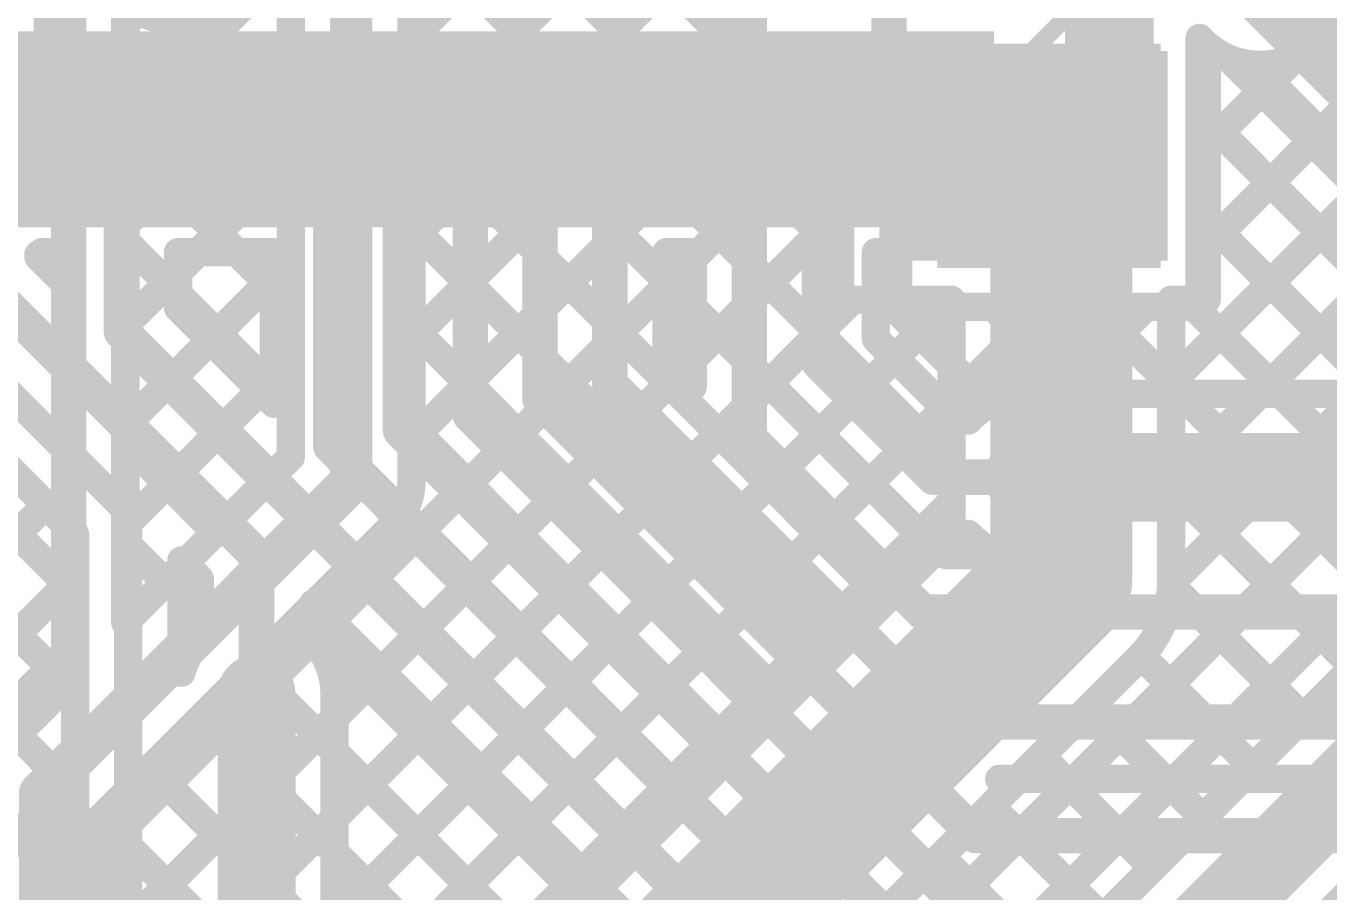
# Model space of a CAD drawing. Header units: millimetres. Extents: x 0 to 214, y 0 to 214.
# Drawn here: x 2.949 to 3.3165, y 2.4041 to 2.6481 of the extents above; entities that cross this region are included whole.
import ezdxf

# ---------------------------------------------------------------- set-up
doc = ezdxf.new("R2010")
doc.units = ezdxf.units.MM
doc.header["$MEASUREMENT"] = 0
for name, color, linetype in [('BottomLayer', 5, 'Continuous'), ('BottomOverlay', 54, 'Continuous'), ('BottomPaste', 16, 'Continuous'), ('BottomSolder', 6, 'Continuous'), ('TopLayer', 1, 'Continuous'), ('TopOverlay', 2, 'Continuous'), ('TopPaste', 8, 'Continuous'), ('TopSolder', 216, 'Continuous'), ('ViaHoleLayer', 16, 'Continuous')]:
    doc.layers.add(name, color=color, linetype=linetype)
doc.styles.add('Arial', font='', dxfattribs={"height": 0.2})
doc.styles.get('Arial').set_extended_font_data('Arial')

# ---------------------------------------------------------------- blocks, each defined once
blk = doc.blocks.new('LQFP_100_10')
at = {"layer": 'TopLayer'}
for points in [[(-0.01378, -0.2815), (-0.01378, -0.32874), (-0.02559, -0.32874), (-0.02559, -0.2815)], [(0.00591, -0.2815), (0.00591, -0.32874), (-0.00591, -0.32874), (-0.00591, -0.2815)], [(0.02559, -0.2815), (0.02559, -0.32874), (0.01378, -0.32874), (0.01378, -0.2815)], [(0.04528, -0.2815), (0.04528, -0.32874), (0.03346, -0.32874), (0.03346, -0.2815)], [(0.06496, -0.2815), (0.06496, -0.32874), (0.05315, -0.32874), (0.05315, -0.2815)], [(0.08465, -0.2815), (0.08465, -0.32874), (0.07283, -0.32874), (0.07283, -0.2815)], [(0.10433, -0.2815), (0.10433, -0.32874), (0.09252, -0.32874), (0.09252, -0.2815)], [(0.12402, -0.2815), (0.12402, -0.32874), (0.1122, -0.32874), (0.1122, -0.2815)], [(0.1437, -0.2815), (0.1437, -0.32874), (0.13189, -0.32874), (0.13189, -0.2815)], [(0.16339, -0.2815), (0.16339, -0.32874), (0.15157, -0.32874), (0.15157, -0.2815)], [(0.18307, -0.2815), (0.18307, -0.32874), (0.17126, -0.32874), (0.17126, -0.2815)], [(0.20276, -0.2815), (0.20276, -0.32874), (0.19094, -0.32874), (0.19094, -0.2815)], [(0.22244, -0.2815), (0.22244, -0.32874), (0.21063, -0.32874), (0.21063, -0.2815)], [(0.24213, -0.2815), (0.24213, -0.32874), (0.23031, -0.32874), (0.23031, -0.2815)]]:
    blk.add_hatch(color=1, dxfattribs=at).paths.add_polyline_path(points)
at = {"layer": 'TopPaste'}
for points in [[(-0.01378, -0.2815), (-0.01378, -0.32874), (-0.02559, -0.32874), (-0.02559, -0.2815)], [(0.00591, -0.2815), (0.00591, -0.32874), (-0.00591, -0.32874), (-0.00591, -0.2815)], [(0.02559, -0.2815), (0.02559, -0.32874), (0.01378, -0.32874), (0.01378, -0.2815)], [(0.04528, -0.2815), (0.04528, -0.32874), (0.03346, -0.32874), (0.03346, -0.2815)], [(0.06496, -0.2815), (0.06496, -0.32874), (0.05315, -0.32874), (0.05315, -0.2815)], [(0.08465, -0.2815), (0.08465, -0.32874), (0.07283, -0.32874), (0.07283, -0.2815)], [(0.10433, -0.2815), (0.10433, -0.32874), (0.09252, -0.32874), (0.09252, -0.2815)], [(0.12402, -0.2815), (0.12402, -0.32874), (0.1122, -0.32874), (0.1122, -0.2815)], [(0.1437, -0.2815), (0.1437, -0.32874), (0.13189, -0.32874), (0.13189, -0.2815)], [(0.16339, -0.2815), (0.16339, -0.32874), (0.15157, -0.32874), (0.15157, -0.2815)], [(0.18307, -0.2815), (0.18307, -0.32874), (0.17126, -0.32874), (0.17126, -0.2815)], [(0.20276, -0.2815), (0.20276, -0.32874), (0.19094, -0.32874), (0.19094, -0.2815)], [(0.22244, -0.2815), (0.22244, -0.32874), (0.21063, -0.32874), (0.21063, -0.2815)], [(0.24213, -0.2815), (0.24213, -0.32874), (0.23031, -0.32874), (0.23031, -0.2815)]]:
    blk.add_hatch(color=8, dxfattribs=at).paths.add_polyline_path(points)
at = {"layer": 'TopSolder'}
for points in [[(-0.00978, -0.2775), (-0.00978, -0.33274), (-0.02959, -0.33274), (-0.02959, -0.2775)], [(0.00991, -0.2775), (0.00991, -0.33274), (-0.00991, -0.33274), (-0.00991, -0.2775)], [(0.02959, -0.2775), (0.02959, -0.33274), (0.00978, -0.33274), (0.00978, -0.2775)], [(0.04928, -0.2775), (0.04928, -0.33274), (0.02946, -0.33274), (0.02946, -0.2775)], [(0.06896, -0.2775), (0.06896, -0.33274), (0.04915, -0.33274), (0.04915, -0.2775)], [(0.08865, -0.2775), (0.08865, -0.33274), (0.06883, -0.33274), (0.06883, -0.2775)], [(0.10833, -0.2775), (0.10833, -0.33274), (0.08852, -0.33274), (0.08852, -0.2775)], [(0.12802, -0.2775), (0.12802, -0.33274), (0.1082, -0.33274), (0.1082, -0.2775)], [(0.1477, -0.2775), (0.1477, -0.33274), (0.12789, -0.33274), (0.12789, -0.2775)], [(0.16739, -0.2775), (0.16739, -0.33274), (0.14757, -0.33274), (0.14757, -0.2775)], [(0.18707, -0.2775), (0.18707, -0.33274), (0.16726, -0.33274), (0.16726, -0.2775)], [(0.20676, -0.2775), (0.20676, -0.33274), (0.18694, -0.33274), (0.18694, -0.2775)], [(0.22644, -0.2775), (0.22644, -0.33274), (0.20663, -0.33274), (0.20663, -0.2775)], [(0.24613, -0.2775), (0.24613, -0.33274), (0.22631, -0.33274), (0.22631, -0.2775)]]:
    blk.add_hatch(color=216, dxfattribs=at).paths.add_polyline_path(points)
at = {"layer": 'TopOverlay', "const_width": 0.005}
blk.add_lwpolyline([(0.255, -0.285), (0.285, -0.255)], dxfattribs=at)
at = {"layer": 'TopOverlay', "const_width": 0.0025}
blk.add_lwpolyline([(0.25375, -0.285, 1), (0.25625, -0.285, 1)], format="xyb", close=True, dxfattribs=at)
blk = doc.blocks.new('C__0603_B_290')
at = {"layer": 'BottomLayer'}
for points in [[(-0.045, -0.0175), (-0.045, 0.0175), (-0.015, 0.0175), (-0.015, -0.0175)], [(0.015, -0.0175), (0.015, 0.0175), (0.045, 0.0175), (0.045, -0.0175)]]:
    blk.add_hatch(color=5, dxfattribs=at).paths.add_polyline_path(points)
at = {"layer": 'BottomPaste'}
for points in [[(-0.045, -0.0175), (-0.045, 0.0175), (-0.015, 0.0175), (-0.015, -0.0175)], [(0.015, -0.0175), (0.015, 0.0175), (0.045, 0.0175), (0.045, -0.0175)]]:
    blk.add_hatch(color=16, dxfattribs=at).paths.add_polyline_path(points)
at = {"layer": 'BottomSolder'}
for points in [[(-0.04736, -0.01986), (-0.04736, 0.01986), (-0.01264, 0.01986), (-0.01264, -0.01986)], [(0.01264, -0.01986), (0.01264, 0.01986), (0.04736, 0.01986), (0.04736, -0.01986)]]:
    blk.add_hatch(color=6, dxfattribs=at).paths.add_polyline_path(points)
at = {"layer": 'BottomOverlay', "const_width": 0.005}
for points in [[(-0.049, 0.021), (-0.049, -0.021)], [(-0.049, 0.021), (-0.018, 0.021)], [(0.018, 0.021), (0.049, 0.021)], [(0.049, 0.021), (0.049, -0.021)], [(-0.049, -0.021), (-0.018, -0.021)], [(0.018, -0.021), (0.049, -0.021)]]:
    blk.add_lwpolyline(points, dxfattribs=at)
at = {"layer": 'BottomOverlay', "const_width": 0.0025}
for points in [[(-0.05025, 0.021, 1), (-0.04775, 0.021, 1)], [(-0.05025, 0.021, 1), (-0.04775, 0.021, 1)], [(-0.01925, 0.021, 1), (-0.01675, 0.021, 1)], [(0.01675, 0.021, 1), (0.01925, 0.021, 1)], [(0.04775, 0.021, 1), (0.05025, 0.021, 1)], [(0.04775, 0.021, 1), (0.05025, 0.021, 1)], [(-0.05025, -0.021, 1), (-0.04775, -0.021, 1)], [(-0.05025, -0.021, 1), (-0.04775, -0.021, 1)], [(-0.01925, -0.021, 1), (-0.01675, -0.021, 1)], [(0.01675, -0.021, 1), (0.01925, -0.021, 1)], [(0.04775, -0.021, 1), (0.05025, -0.021, 1)], [(0.04775, -0.021, 1), (0.05025, -0.021, 1)]]:
    blk.add_lwpolyline(points, format="xyb", close=True, dxfattribs=at)

msp = doc.modelspace()

# ---------------------------------------------------------------- hatches: boundary and pattern name
at = {"layer": 'BottomLayer'}
msp.add_hatch(color=5, dxfattribs=at).paths.add_polyline_path([(3.271, 2.582), (3.271, 2.6411), (3.18966, 2.6411), (3.18966, 2.582)])
h = msp.add_hatch(color=5, dxfattribs=at)
edge = h.paths.add_edge_path()
edge.add_arc((3.249, 2.618), 0.01181, 0, 360)
at = {"layer": 'TopLayer'}
msp.add_hatch(color=1, dxfattribs=at).paths.add_polyline_path([(3.206, 2.58), (3.269, 2.58), (3.269, 2.64316), (3.206, 2.64316)])
h = msp.add_hatch(color=1, dxfattribs=at)
edge = h.paths.add_edge_path()
edge.add_arc((3.249, 2.618), 0.01181, 0, 360)
at = {"layer": 'ViaHoleLayer'}
h = msp.add_hatch(color=16, dxfattribs=at)
edge = h.paths.add_edge_path()
edge.add_arc((3.249, 2.618), 0.00591, 0, 360)

# ---------------------------------------------------------------- linework, layer by layer
at = {"layer": 'BottomLayer'}
for points, const_width in [([(2.961, 2.471), (2.961, 2.789)], 0.01), ([(3.04069, 2.51969), (3.04069, 2.744)], 0.012), ([(3.05958, 2.73122), (3.17866, 2.61214)], 0.008), ([(3.02369, 2.52673), (3.02369, 2.72879)], 0.008), ([(3.05769, 2.51969), (3.05769, 2.72879)], 0.008), ([(3.2545, 2.6235), (3.2545, 2.7135)], 0.025), ([(3.272, 2.54775), (3.444, 2.71975)], 0.008), ([(3.05769, 2.61628), (3.15191, 2.7105)], 0.008), ([(3.05769, 2.64457), (3.12362, 2.7105)], 0.008), ([(3.05769, 2.70483), (3.17866, 2.58386)], 0.008), ([(3.272, 2.51947), (3.444, 2.69147)], 0.008), ([(3.05769, 2.588), (3.15235, 2.68266)], 0.008), ([(3.05769, 2.67655), (3.21, 2.52424)], 0.008), ([(2.977, 2.62045), (3.02369, 2.66714)], 0.008), ([(3.154, 2.64004), (3.154, 2.66329)], 0.008), ([(3.27199, 2.49117), (3.444, 2.66318)], 0.008), ([(2.977, 2.48004), (2.977, 2.65501)], 0.008), ([(3.05769, 2.55971), (3.154, 2.65603)], 0.008), ([(2.977, 2.64873), (2.98074, 2.65247)], 0.008), ([(2.99946, 2.64993), (3.02369, 2.6257)], 0.008), ([(3.31732, 2.64964), (3.32026, 2.65258)], 0.008), ([(3.05769, 2.64826), (3.20556, 2.5004)], 0.008), ([(3.31479, 2.64572), (3.4082, 2.55231)], 0.008), ([(2.977, 2.6441), (3.02369, 2.59741)], 0.008), ([(3.282, 2.571), (3.282, 2.64281)], 0.008), ([(2.977, 2.59216), (3.02369, 2.63885)], 0.008), ([(3.05769, 2.53143), (3.1663, 2.64004)], 0.008), ([(3.154, 2.64004), (3.17866, 2.64004)], 0.008), ([(3.17866, 2.571), (3.17866, 2.64004)], 0.008), ([(3.282, 2.58604), (3.33731, 2.64135)], 0.008), ([(3.282, 2.61432), (3.30736, 2.63968)], 0.008), ([(3.114, 2.3049), (3.444, 2.6349)], 0.008), ([(3.29495, 2.63728), (3.39406, 2.53817)], 0.008), ([(3.249, 2.618), (3.2545, 2.6235)], 0.025), ([(3.21223, 2.62301), (3.21473, 2.62301)], 0.022), ([(3.21645, 2.62073), (3.21873, 2.62301)], 0.022), ([(3.21873, 2.62301), (3.2212, 2.62301)], 0.022), ([(2.97, 2.41546), (3.17866, 2.62412)], 0.008), ([(3.21873, 2.61651), (3.21873, 2.61901)], 0.022), ([(3.241, 2.492), (3.241, 2.61)], 0.04), ([(3.05769, 2.61998), (3.19141, 2.48625)], 0.008), ([(3.282, 2.62194), (3.37992, 2.52403)], 0.008), ([(2.977, 2.61582), (3.02369, 2.56913)], 0.008), ([(2.977, 2.56388), (3.02369, 2.61057)], 0.008), ([(3.114, 2.27661), (3.444, 2.60661)], 0.008), ([(2.97, 2.38717), (3.17866, 2.59583)], 0.008), ([(3.05769, 2.5917), (3.17727, 2.47211)], 0.008), ([(3.282, 2.59366), (3.36577, 2.50989)], 0.008), ([(2.977, 2.58753), (3.02369, 2.54084)], 0.008), ([(3.18371, 2.32782), (3.444, 2.58811)], 0.008), ([(3.195, 2.308), (3.466, 2.579)], 0.022), ([(2.977, 2.53559), (3.02369, 2.58228)], 0.008), ([(2.97223, 2.36112), (3.18211, 2.571)], 0.008), ([(2.99423, 2.35483), (3.21, 2.5706)], 0.008), ([(3.17866, 2.571), (3.21, 2.571)], 0.008), ([(3.19152, 2.571), (3.21, 2.55252)], 0.008), ([(3.21, 2.50484), (3.21, 2.571)], 0.008), ([(3.272, 2.571), (3.282, 2.571)], 0.008), ([(3.272, 2.492), (3.272, 2.571)], 0.008), ([(3.27637, 2.571), (3.35163, 2.49574)], 0.008), ([(3.05769, 2.56341), (3.16313, 2.45797)], 0.008), ([(2.977, 2.55925), (3.0166, 2.51964)], 0.008), ([(2.977, 2.50731), (3.02369, 2.554)], 0.008), ([(3.272, 2.54709), (3.33749, 2.4816)], 0.008), ([(2.99944, 2.33176), (3.21, 2.54232)], 0.008), ([(3.05769, 2.53513), (3.14899, 2.44383)], 0.008), ([(2.977, 2.53096), (3.00246, 2.5055)], 0.008), ([(2.977, 2.48004), (3.02369, 2.52673)], 0.008), ([(2.953, 2.432), (3.04069, 2.51969)], 0.012), ([(3.272, 2.51881), (3.32335, 2.46746)], 0.008), ([(2.99481, 2.29885), (3.21, 2.51403)], 0.008), ([(3.21482, 2.29671), (3.43488, 2.51677)], 0.008), ([(3.05461, 2.50993), (3.13485, 2.42969)], 0.008), ([(2.97, 2.42496), (3.05269, 2.50765)], 0.008), ([(3.083, 2.334), (3.241, 2.492)], 0.04), ([(2.977, 2.50268), (2.98832, 2.49136)], 0.008), ([(3.0611, 2.35594), (3.21, 2.50484)], 0.008), ([(3.04064, 2.4956), (3.1207, 2.41554)], 0.008), ([(3.27197, 2.49056), (3.3092, 2.45332)], 0.008), ([(3.0265, 2.48146), (3.10656, 2.4014)], 0.008), ([(2.92419, 2.43419), (2.961, 2.471)], 0.01), ([(3.114, 2.32116), (3.2629, 2.47006)], 0.008), ([(3.26353, 2.47071), (3.29506, 2.43918)], 0.008), ([(3.01236, 2.46732), (3.09242, 2.38726)], 0.008), ([(3.2494, 2.45656), (3.28092, 2.42503)], 0.008), ([(2.99822, 2.45318), (3.07828, 2.37312)], 0.008), ([(3.23525, 2.44241), (3.26678, 2.41089)], 0.008), ([(2.98408, 2.43903), (3.06413, 2.35898)], 0.008), ([(2.953, 0.267), (2.953, 2.432)], 0.012), ([(3.22111, 2.42827), (3.25264, 2.39675)], 0.008), ([(2.97, 2.36043), (2.97, 2.42496)], 0.008), ([(2.97, 2.42483), (3.053, 2.34182)], 0.008), ([(3.20697, 2.41413), (3.23849, 2.38261)], 0.008)]:
    msp.add_lwpolyline(points, dxfattribs=dict(at, const_width=const_width))
at = {"layer": 'BottomLayer', "const_width": 0.008}
for points in [[(3.01914, 2.675, -0.632436), (2.977, 2.65501)], [(3.36281, 2.664, -0.808888), (3.31918, 2.65468)], [(3.31918, 2.65468, -0.563587), (3.282, 2.64281)], [(3.05769, 2.51969, -0.199327), (3.05269, 2.50765)], [(3.05769, 2.51969, -0.198912), (3.05271, 2.50767)], [(3.272, 2.492, -0.199163), (3.2629, 2.47006)], [(3.272, 2.492, -0.198912), (3.26292, 2.47008)]]:
    msp.add_lwpolyline(points, format="xyb", dxfattribs=at)
at = {"layer": 'BottomLayer'}
for points, const_width in [([(2.99746, 2.64993, 1), (3.00146, 2.64993, 1)], 0.004), ([(3.31532, 2.64964, 1), (3.31932, 2.64964, 1)], 0.004), ([(2.975, 2.64873, 1), (2.979, 2.64873, 1)], 0.004), ([(3.05569, 2.64826, 1), (3.05969, 2.64826, 1)], 0.004), ([(3.31279, 2.64572, 1), (3.31679, 2.64572, 1)], 0.004), ([(2.975, 2.6441, 1), (2.979, 2.6441, 1)], 0.004), ([(3.05569, 2.64457, 1), (3.05969, 2.64457, 1)], 0.004), ([(3.28, 2.64281, 1), (3.284, 2.64281, 1)], 0.004), ([(3.28, 2.64281, 1), (3.284, 2.64281, 1)], 0.004), ([(3.02169, 2.63885, 1), (3.02569, 2.63885, 1)], 0.004), ([(3.152, 2.64004, 1), (3.156, 2.64004, 1)], 0.004), ([(3.152, 2.64004, 1), (3.156, 2.64004, 1)], 0.004), ([(3.1643, 2.64004, 1), (3.1683, 2.64004, 1)], 0.004), ([(3.17666, 2.64004, 1), (3.18066, 2.64004, 1)], 0.004), ([(3.17666, 2.64004, 1), (3.18066, 2.64004, 1)], 0.004), ([(3.30536, 2.63968, 1), (3.30936, 2.63968, 1)], 0.004), ([(3.29295, 2.63728, 1), (3.29695, 2.63728, 1)], 0.004), ([(3.24825, 2.6235, 1), (3.26075, 2.6235, 1)], 0.0125), ([(3.24825, 2.6235, 1), (3.26075, 2.6235, 1)], 0.0125), ([(3.20673, 2.62301, 1), (3.21773, 2.62301, 1)], 0.011), ([(3.20923, 2.62301, 1), (3.22023, 2.62301, 1)], 0.011), ([(3.21095, 2.62073, 1), (3.22195, 2.62073, 1)], 0.011), ([(3.21323, 2.62301, 1), (3.22423, 2.62301, 1)], 0.011), ([(3.21323, 2.62301, 1), (3.22423, 2.62301, 1)], 0.011), ([(3.2157, 2.62301, 1), (3.2267, 2.62301, 1)], 0.011), ([(3.02169, 2.6257, 1), (3.02569, 2.6257, 1)], 0.004), ([(3.17666, 2.62412, 1), (3.18066, 2.62412, 1)], 0.004), ([(3.21323, 2.61901, 1), (3.22423, 2.61901, 1)], 0.011), ([(3.21323, 2.61651, 1), (3.22423, 2.61651, 1)], 0.011), ([(3.231, 2.61, 1), (3.251, 2.61, 1)], 0.02), ([(3.24275, 2.618, 1), (3.25525, 2.618, 1)], 0.0125), ([(2.975, 2.62045, 1), (2.979, 2.62045, 1)], 0.004), ([(3.05569, 2.61998, 1), (3.05969, 2.61998, 1)], 0.004), ([(3.28, 2.62194, 1), (3.284, 2.62194, 1)], 0.004), ([(3.05569, 2.61628, 1), (3.05969, 2.61628, 1)], 0.004), ([(2.975, 2.61582, 1), (2.979, 2.61582, 1)], 0.004), ([(3.28, 2.61432, 1), (3.284, 2.61432, 1)], 0.004), ([(3.02169, 2.61057, 1), (3.02569, 2.61057, 1)], 0.004), ([(3.17666, 2.61214, 1), (3.18066, 2.61214, 1)], 0.004), ([(3.02169, 2.59741, 1), (3.02569, 2.59741, 1)], 0.004), ([(3.17666, 2.59583, 1), (3.18066, 2.59583, 1)], 0.004), ([(2.975, 2.59216, 1), (2.979, 2.59216, 1)], 0.004), ([(3.05569, 2.5917, 1), (3.05969, 2.5917, 1)], 0.004), ([(3.28, 2.59366, 1), (3.284, 2.59366, 1)], 0.004), ([(2.975, 2.58753, 1), (2.979, 2.58753, 1)], 0.004), ([(3.05569, 2.588, 1), (3.05969, 2.588, 1)], 0.004), ([(3.17666, 2.58386, 1), (3.18066, 2.58386, 1)], 0.004), ([(3.28, 2.58604, 1), (3.284, 2.58604, 1)], 0.004), ([(3.02169, 2.58228, 1), (3.02569, 2.58228, 1)], 0.004), ([(3.02169, 2.56913, 1), (3.02569, 2.56913, 1)], 0.004), ([(3.17666, 2.571, 1), (3.18066, 2.571, 1)], 0.004), ([(3.17666, 2.571, 1), (3.18066, 2.571, 1)], 0.004), ([(3.18011, 2.571, 1), (3.18411, 2.571, 1)], 0.004), ([(3.18952, 2.571, 1), (3.19352, 2.571, 1)], 0.004), ([(3.208, 2.571, 1), (3.212, 2.571, 1)], 0.004), ([(3.208, 2.571, 1), (3.212, 2.571, 1)], 0.004), ([(3.208, 2.5706, 1), (3.212, 2.5706, 1)], 0.004), ([(3.27, 2.571, 1), (3.274, 2.571, 1)], 0.004), ([(3.27, 2.571, 1), (3.274, 2.571, 1)], 0.004), ([(3.27437, 2.571, 1), (3.27837, 2.571, 1)], 0.004), ([(3.28, 2.571, 1), (3.284, 2.571, 1)], 0.004), ([(3.28, 2.571, 1), (3.284, 2.571, 1)], 0.004), ([(2.975, 2.56388, 1), (2.979, 2.56388, 1)], 0.004), ([(3.05569, 2.56341, 1), (3.05969, 2.56341, 1)], 0.004), ([(2.975, 2.55925, 1), (2.979, 2.55925, 1)], 0.004), ([(3.05569, 2.55971, 1), (3.05969, 2.55971, 1)], 0.004), ([(3.02169, 2.554, 1), (3.02569, 2.554, 1)], 0.004), ([(3.208, 2.55252, 1), (3.212, 2.55252, 1)], 0.004), ([(3.27, 2.54775, 1), (3.274, 2.54775, 1)], 0.004), ([(3.27, 2.54709, 1), (3.274, 2.54709, 1)], 0.004), ([(3.02169, 2.54084, 1), (3.02569, 2.54084, 1)], 0.004), ([(3.208, 2.54232, 1), (3.212, 2.54232, 1)], 0.004), ([(2.975, 2.53559, 1), (2.979, 2.53559, 1)], 0.004), ([(3.05569, 2.53513, 1), (3.05969, 2.53513, 1)], 0.004), ([(2.975, 2.53096, 1), (2.979, 2.53096, 1)], 0.004), ([(3.05569, 2.53143, 1), (3.05969, 2.53143, 1)], 0.004), ([(3.02169, 2.52673, 1), (3.02569, 2.52673, 1)], 0.004), ([(3.02169, 2.52673, 1), (3.02569, 2.52673, 1)], 0.004), ([(3.03769, 2.51969, 1), (3.04369, 2.51969, 1)], 0.006), ([(3.03769, 2.51969, 1), (3.04369, 2.51969, 1)], 0.006), ([(3.208, 2.52424, 1), (3.212, 2.52424, 1)], 0.004), ([(3.0146, 2.51964, 1), (3.0186, 2.51964, 1)], 0.004), ([(3.05569, 2.51969, 1), (3.05969, 2.51969, 1)], 0.004), ([(3.05569, 2.51969, 1), (3.05969, 2.51969, 1)], 0.004), ([(3.05569, 2.51969, 1), (3.05969, 2.51969, 1)], 0.004), ([(3.27, 2.51947, 1), (3.274, 2.51947, 1)], 0.004), ([(3.27, 2.51881, 1), (3.274, 2.51881, 1)], 0.004), ([(3.208, 2.51403, 1), (3.212, 2.51403, 1)], 0.004), ([(3.05261, 2.50993, 1), (3.05661, 2.50993, 1)], 0.004), ([(2.975, 2.50731, 1), (2.979, 2.50731, 1)], 0.004), ([(3.05069, 2.50765, 1), (3.05469, 2.50765, 1)], 0.004), ([(3.05069, 2.50765, 1), (3.05469, 2.50765, 1)], 0.004), ([(3.05071, 2.50767, 1), (3.05471, 2.50767, 1)], 0.004), ([(3.231, 2.492, 1), (3.251, 2.492, 1)], 0.02), ([(3.231, 2.492, 1), (3.251, 2.492, 1)], 0.02), ([(2.975, 2.50268, 1), (2.979, 2.50268, 1)], 0.004), ([(3.00046, 2.5055, 1), (3.00446, 2.5055, 1)], 0.004), ([(3.208, 2.50484, 1), (3.212, 2.50484, 1)], 0.004), ([(3.208, 2.50484, 1), (3.212, 2.50484, 1)], 0.004), ([(3.20356, 2.5004, 1), (3.20756, 2.5004, 1)], 0.004), ([(3.03864, 2.4956, 1), (3.04264, 2.4956, 1)], 0.004), ([(2.98632, 2.49136, 1), (2.99032, 2.49136, 1)], 0.004), ([(3.27, 2.492, 1), (3.274, 2.492, 1)], 0.004), ([(3.27, 2.492, 1), (3.274, 2.492, 1)], 0.004), ([(3.27, 2.492, 1), (3.274, 2.492, 1)], 0.004), ([(3.26997, 2.49056, 1), (3.27397, 2.49056, 1)], 0.004), ([(3.26999, 2.49117, 1), (3.27399, 2.49117, 1)], 0.004), ([(3.18941, 2.48625, 1), (3.19341, 2.48625, 1)], 0.004), ([(3.0245, 2.48146, 1), (3.0285, 2.48146, 1)], 0.004), ([(2.975, 2.48004, 1), (2.979, 2.48004, 1)], 0.004), ([(2.975, 2.48004, 1), (2.979, 2.48004, 1)], 0.004), ([(2.9585, 2.471, 1), (2.9635, 2.471, 1)], 0.005), ([(2.9585, 2.471, 1), (2.9635, 2.471, 1)], 0.005), ([(3.17527, 2.47211, 1), (3.17927, 2.47211, 1)], 0.004), ([(3.2609, 2.47006, 1), (3.2649, 2.47006, 1)], 0.004), ([(3.2609, 2.47006, 1), (3.2649, 2.47006, 1)], 0.004), ([(3.26092, 2.47008, 1), (3.26492, 2.47008, 1)], 0.004), ([(3.26153, 2.47071, 1), (3.26553, 2.47071, 1)], 0.004), ([(3.01036, 2.46732, 1), (3.01436, 2.46732, 1)], 0.004), ([(3.16113, 2.45797, 1), (3.16513, 2.45797, 1)], 0.004), ([(3.2474, 2.45656, 1), (3.2514, 2.45656, 1)], 0.004), ([(2.99622, 2.45318, 1), (3.00022, 2.45318, 1)], 0.004), ([(3.3072, 2.45332, 1), (3.3112, 2.45332, 1)], 0.004), ([(3.14699, 2.44383, 1), (3.15099, 2.44383, 1)], 0.004), ([(3.23325, 2.44241, 1), (3.23725, 2.44241, 1)], 0.004), ([(2.98208, 2.43903, 1), (2.98608, 2.43903, 1)], 0.004), ([(3.29306, 2.43918, 1), (3.29706, 2.43918, 1)], 0.004), ([(2.95, 2.432, 1), (2.956, 2.432, 1)], 0.006), ([(2.95, 2.432, 1), (2.956, 2.432, 1)], 0.006), ([(3.13285, 2.42969, 1), (3.13685, 2.42969, 1)], 0.004), ([(3.21911, 2.42827, 1), (3.22311, 2.42827, 1)], 0.004), ([(2.968, 2.42496, 1), (2.972, 2.42496, 1)], 0.004), ([(2.968, 2.42496, 1), (2.972, 2.42496, 1)], 0.004), ([(2.968, 2.42483, 1), (2.972, 2.42483, 1)], 0.004), ([(3.27892, 2.42503, 1), (3.28292, 2.42503, 1)], 0.004), ([(2.968, 2.41546, 1), (2.972, 2.41546, 1)], 0.004), ([(3.1187, 2.41554, 1), (3.1227, 2.41554, 1)], 0.004), ([(3.20497, 2.41413, 1), (3.20897, 2.41413, 1)], 0.004), ([(3.26478, 2.41089, 1), (3.26878, 2.41089, 1)], 0.004), ([(3.10456, 2.4014, 1), (3.10856, 2.4014, 1)], 0.004)]:
    msp.add_lwpolyline(points, format="xyb", close=True, dxfattribs=dict(at, const_width=const_width))
at = {"layer": 'TopLayer'}
for points, const_width in [([(3.297, 2.66), (3.398, 2.559)], 0.02), ([(3.1924, 2.61904), (3.1924, 2.6596)], 0.01), ([(2.95618, 2.61904), (2.95618, 2.65782)], 0.01), ([(3.28, 2.569), (3.28, 2.64479)], 0.008), ([(3.28845, 2.63885), (3.3828, 2.5445)], 0.008), ([(3.2375, 2.61158), (3.24758, 2.61158)], 0.04), ([(3.28, 2.61232), (3.29749, 2.62981)], 0.008), ([(3.28, 2.62394), (3.35944, 2.5445)], 0.008), ([(2.97587, 2.56213), (2.97587, 2.61904)], 0.01), ([(3.03492, 2.52983), (3.03492, 2.61904)], 0.01), ([(3.05461, 2.53418), (3.05461, 2.61904)], 0.01), ([(3.07429, 2.53854), (3.07429, 2.61904)], 0.01), ([(3.09398, 2.5429), (3.09398, 2.61904)], 0.01), ([(3.11366, 2.54725), (3.11366, 2.61904)], 0.01), ([(3.15303, 2.53192), (3.15303, 2.61904)], 0.01), ([(3.17272, 2.55328), (3.17272, 2.61904)], 0.01), ([(3.28, 2.58404), (3.31163, 2.61567)], 0.008), ([(3.26875, 2.5445), (3.32578, 2.60153)], 0.008), ([(3.28, 2.59566), (3.33116, 2.5445)], 0.008), ([(3.29703, 2.5445), (3.33992, 2.58738)], 0.008), ([(2.9525, 2.58375), (2.95987, 2.57638)], 0.008), ([(2.9525, 2.58313), (2.95987, 2.57576)], 0.008), ([(2.9534, 2.58442), (2.95896, 2.58442)], 0.008), ([(2.95987, 2.57576), (2.95987, 2.58442)], 0.008), ([(2.99187, 2.57875), (2.99754, 2.58442)], 0.008), ([(2.99187, 2.56876), (2.99187, 2.58442)], 0.008), ([(2.99277, 2.58442), (2.99833, 2.58442)], 0.008), ([(2.99833, 2.58442), (3.01246, 2.58442)], 0.008), ([(2.99833, 2.58442), (3.01246, 2.58442)], 0.008), ([(3.0084, 2.58442), (3.01892, 2.57389)], 0.008), ([(3.01246, 2.58442), (3.01802, 2.58442)], 0.008), ([(3.01892, 2.5417), (3.01892, 2.58442)], 0.008), ([(3.12966, 2.55388), (3.12966, 2.58442)], 0.008), ([(3.13057, 2.58442), (3.13613, 2.58442)], 0.008), ([(3.13703, 2.54651), (3.13703, 2.58442)], 0.008), ([(3.18872, 2.55991), (3.18872, 2.58442)], 0.008), ([(3.18872, 2.57761), (3.195, 2.58389)], 0.008), ([(3.18962, 2.58442), (3.195, 2.58442)], 0.008), ([(3.195, 2.569), (3.195, 2.58442)], 0.008), ([(3.12966, 2.57512), (3.13703, 2.58249)], 0.008), ([(2.9365, 2.5765), (3.014, 2.499)], 0.01), ([(3.00102, 2.55961), (3.01892, 2.57752)], 0.008), ([(3.12966, 2.57629), (3.13703, 2.56892)], 0.008), ([(2.91681, 2.57219), (2.97781, 2.51119)], 0.008), ([(2.99187, 2.57266), (3.01892, 2.54561)], 0.008), ([(3.18872, 2.5738), (3.22084, 2.54168)], 0.008), ([(2.99187, 2.56876), (3.01892, 2.5417)], 0.008), ([(3.19401, 2.55462), (3.2084, 2.569)], 0.008), ([(3.195, 2.569), (3.28, 2.569)], 0.008), ([(3.20815, 2.54047), (3.23668, 2.569)], 0.008), ([(3.22181, 2.569), (3.24631, 2.5445)], 0.008), ([(3.24046, 2.5445), (3.26497, 2.569)], 0.008), ([(3.25009, 2.569), (3.27459, 2.5445)], 0.008), ([(3.27837, 2.569), (3.30287, 2.5445)], 0.008), ([(2.97587, 2.56213), (3.238, 2.3)], 0.01), ([(3.18872, 2.55991), (3.21163, 2.537)], 0.008), ([(2.91313, 2.55466), (2.96281, 2.50498)], 0.008), ([(3.12966, 2.55388), (3.13703, 2.54651)], 0.008), ([(3.13319, 2.55036), (3.13703, 2.55421)], 0.008), ([(3.17272, 2.55328), (3.205, 2.521)], 0.01), ([(3.01516, 2.54547), (3.01892, 2.54923)], 0.008), ([(3.11366, 2.54725), (3.20892, 2.452)], 0.01), ([(3.09398, 2.5429), (3.21688, 2.42)], 0.01), ([(3.232, 2.5445), (3.3828, 2.5445)], 0.008), ([(3.07429, 2.53854), (3.22183, 2.391)], 0.01), ([(2.91313, 2.53827), (2.96281, 2.48858)], 0.008), ([(3.21163, 2.537), (3.21479, 2.537)], 0.008), ([(3.05461, 2.53418), (3.22779, 2.361)], 0.01), ([(3.15303, 2.53192), (3.20196, 2.483)], 0.01), ([(3.03492, 2.52983), (3.23475, 2.33)], 0.01), ([(3.232, 2.521), (3.458, 2.521)], 0.025), ([(3.205, 2.521), (3.232, 2.521)], 0.01), ([(2.91313, 2.50998), (2.96281, 2.4603)], 0.008), ([(2.91959, 2.47818), (2.9546, 2.51319)], 0.008), ([(2.97781, 2.339), (2.97781, 2.51119)], 0.008), ([(2.96281, 2.37523), (2.96281, 2.50498)], 0.008), ([(3.20237, 2.50522), (3.20859, 2.499)], 0.008), ([(3.205, 2.505), (3.21479, 2.505)], 0.008), ([(3.014, 2.46), (3.014, 2.499)], 0.01), ([(3.20859, 2.499), (3.22374, 2.499)], 0.008), ([(2.99281, 2.49756), (2.998, 2.49237)], 0.008), ([(2.99281, 2.46592), (2.99281, 2.49756)], 0.008), ([(2.90387, 2.43418), (2.96281, 2.49312)], 0.008), ([(2.998, 2.4751), (2.998, 2.49237)], 0.008), ([(2.99281, 2.48687), (2.998, 2.48168)], 0.008), ([(3.03, 2.48537), (3.18629, 2.32908)], 0.008), ([(3.03, 2.4751), (3.03, 2.48537)], 0.008), ([(3.20196, 2.483), (3.967, 2.483)], 0.01), ([(3.03, 2.47546), (3.03496, 2.48041)], 0.008), ([(3.03, 2.47796), (3.18154, 2.32642)], 0.008), ([(2.91981, 2.47501), (2.96281, 2.43201)], 0.008), ([(3.014, 2.226), (3.014, 2.46)], 0.022), ([(3.036, 2.45317), (3.0491, 2.46627)], 0.008), ([(2.91801, 2.42003), (2.96281, 2.46484)], 0.008), ([(3.036, 2.226), (3.036, 2.46)], 0.008), ([(2.91017, 2.45637), (2.96281, 2.40373)], 0.008), ([(3.036, 2.42489), (3.06324, 2.45213)], 0.008), ([(3.20892, 2.452), (3.503, 2.452)], 0.01), ([(3.036, 2.44368), (3.16778, 2.3119)], 0.008), ([(2.93215, 2.40589), (2.96281, 2.43655)], 0.008), ([(3.036, 2.3966), (3.07738, 2.43799)], 0.008), ([(3.2235, 2.436), (3.46826, 2.436)], 0.008), ([(3.2235, 2.436), (3.46826, 2.436)], 0.008), ([(3.036, 2.36832), (3.09153, 2.42385)], 0.008), ([(3.21688, 2.42), (3.474, 2.42)], 0.01), ([(3.036, 2.41539), (3.15364, 2.29775)], 0.008), ([(2.94629, 2.39175), (2.96281, 2.40827)], 0.008), ([(3.036, 2.34003), (3.10567, 2.4097)], 0.008)]:
    msp.add_lwpolyline(points, dxfattribs=dict(at, const_width=const_width))
for points, const_width in [([(3.278, 2.64479, 1), (3.282, 2.64479, 1)], 0.004), ([(3.278, 2.64479, 1), (3.282, 2.64479, 1)], 0.004), ([(3.28645, 2.63885, 1), (3.29045, 2.63885, 1)], 0.004), ([(3.28645, 2.63885, 1), (3.29045, 2.63885, 1)], 0.004), ([(3.2275, 2.61158, 1), (3.2475, 2.61158, 1)], 0.02), ([(3.23758, 2.61158, 1), (3.25758, 2.61158, 1)], 0.02), ([(3.29549, 2.62981, 1), (3.29949, 2.62981, 1)], 0.004), ([(3.278, 2.62394, 1), (3.282, 2.62394, 1)], 0.004), ([(2.95368, 2.61904, 1), (2.95868, 2.61904, 1)], 0.005), ([(2.97337, 2.61904, 1), (2.97837, 2.61904, 1)], 0.005), ([(3.03242, 2.61904, 1), (3.03742, 2.61904, 1)], 0.005), ([(3.05211, 2.61904, 1), (3.05711, 2.61904, 1)], 0.005), ([(3.07179, 2.61904, 1), (3.07679, 2.61904, 1)], 0.005), ([(3.09148, 2.61904, 1), (3.09648, 2.61904, 1)], 0.005), ([(3.11116, 2.61904, 1), (3.11616, 2.61904, 1)], 0.005), ([(3.15053, 2.61904, 1), (3.15553, 2.61904, 1)], 0.005), ([(3.17022, 2.61904, 1), (3.17522, 2.61904, 1)], 0.005), ([(3.1899, 2.61904, 1), (3.1949, 2.61904, 1)], 0.005), ([(3.30963, 2.61567, 1), (3.31363, 2.61567, 1)], 0.004), ([(3.278, 2.61232, 1), (3.282, 2.61232, 1)], 0.004), ([(3.278, 2.59566, 1), (3.282, 2.59566, 1)], 0.004), ([(2.9505, 2.58375, 1), (2.9545, 2.58375, 1)], 0.004), ([(2.9505, 2.58313, 1), (2.9545, 2.58313, 1)], 0.004), ([(2.9514, 2.58442, 1), (2.9554, 2.58442, 1)], 0.004), ([(2.95696, 2.58442, 1), (2.96096, 2.58442, 1)], 0.004), ([(2.95787, 2.58442, 1), (2.96187, 2.58442, 1)], 0.004), ([(2.98987, 2.58442, 1), (2.99387, 2.58442, 1)], 0.004), ([(2.99077, 2.58442, 1), (2.99477, 2.58442, 1)], 0.004), ([(2.99554, 2.58442, 1), (2.99954, 2.58442, 1)], 0.004), ([(2.99633, 2.58442, 1), (3.00033, 2.58442, 1)], 0.004), ([(2.99633, 2.58442, 1), (3.00033, 2.58442, 1)], 0.004), ([(2.99633, 2.58442, 1), (3.00033, 2.58442, 1)], 0.004), ([(3.0064, 2.58442, 1), (3.0104, 2.58442, 1)], 0.004), ([(3.01046, 2.58442, 1), (3.01446, 2.58442, 1)], 0.004), ([(3.01046, 2.58442, 1), (3.01446, 2.58442, 1)], 0.004), ([(3.01046, 2.58442, 1), (3.01446, 2.58442, 1)], 0.004), ([(3.01602, 2.58442, 1), (3.02002, 2.58442, 1)], 0.004), ([(3.01692, 2.58442, 1), (3.02092, 2.58442, 1)], 0.004), ([(3.12766, 2.58442, 1), (3.13166, 2.58442, 1)], 0.004), ([(3.12857, 2.58442, 1), (3.13257, 2.58442, 1)], 0.004), ([(3.13413, 2.58442, 1), (3.13813, 2.58442, 1)], 0.004), ([(3.13503, 2.58442, 1), (3.13903, 2.58442, 1)], 0.004), ([(3.18672, 2.58442, 1), (3.19072, 2.58442, 1)], 0.004), ([(3.18762, 2.58442, 1), (3.19162, 2.58442, 1)], 0.004), ([(3.193, 2.58442, 1), (3.197, 2.58442, 1)], 0.004), ([(3.193, 2.58442, 1), (3.197, 2.58442, 1)], 0.004), ([(3.193, 2.58389, 1), (3.197, 2.58389, 1)], 0.004), ([(3.278, 2.58404, 1), (3.282, 2.58404, 1)], 0.004), ([(3.13503, 2.58249, 1), (3.13903, 2.58249, 1)], 0.004), ([(2.95787, 2.57638, 1), (2.96187, 2.57638, 1)], 0.004), ([(2.95787, 2.57576, 1), (2.96187, 2.57576, 1)], 0.004), ([(2.95787, 2.57576, 1), (2.96187, 2.57576, 1)], 0.004), ([(2.98987, 2.57875, 1), (2.99387, 2.57875, 1)], 0.004), ([(3.01692, 2.57752, 1), (3.02092, 2.57752, 1)], 0.004), ([(3.12766, 2.57629, 1), (3.13166, 2.57629, 1)], 0.004), ([(3.18672, 2.57761, 1), (3.19072, 2.57761, 1)], 0.004), ([(2.98987, 2.57266, 1), (2.99387, 2.57266, 1)], 0.004), ([(3.01692, 2.57389, 1), (3.02092, 2.57389, 1)], 0.004), ([(3.12766, 2.57512, 1), (3.13166, 2.57512, 1)], 0.004), ([(3.18672, 2.5738, 1), (3.19072, 2.5738, 1)], 0.004), ([(2.98987, 2.56876, 1), (2.99387, 2.56876, 1)], 0.004), ([(2.98987, 2.56876, 1), (2.99387, 2.56876, 1)], 0.004), ([(3.13503, 2.56892, 1), (3.13903, 2.56892, 1)], 0.004), ([(3.193, 2.569, 1), (3.197, 2.569, 1)], 0.004), ([(3.193, 2.569, 1), (3.197, 2.569, 1)], 0.004), ([(3.2064, 2.569, 1), (3.2104, 2.569, 1)], 0.004), ([(3.21981, 2.569, 1), (3.22381, 2.569, 1)], 0.004), ([(3.23468, 2.569, 1), (3.23868, 2.569, 1)], 0.004), ([(3.24809, 2.569, 1), (3.25209, 2.569, 1)], 0.004), ([(3.26296, 2.569, 1), (3.26696, 2.569, 1)], 0.004), ([(3.27637, 2.569, 1), (3.28037, 2.569, 1)], 0.004), ([(3.278, 2.569, 1), (3.282, 2.569, 1)], 0.004), ([(3.278, 2.569, 1), (3.282, 2.569, 1)], 0.004), ([(2.97337, 2.56213, 1), (2.97837, 2.56213, 1)], 0.005), ([(2.97337, 2.56213, 1), (2.97837, 2.56213, 1)], 0.005), ([(2.99902, 2.55961, 1), (3.00302, 2.55961, 1)], 0.004), ([(3.18672, 2.55991, 1), (3.19072, 2.55991, 1)], 0.004), ([(3.18672, 2.55991, 1), (3.19072, 2.55991, 1)], 0.004), ([(3.12766, 2.55388, 1), (3.13166, 2.55388, 1)], 0.004), ([(3.12766, 2.55388, 1), (3.13166, 2.55388, 1)], 0.004), ([(3.13503, 2.55421, 1), (3.13903, 2.55421, 1)], 0.004), ([(3.17022, 2.55328, 1), (3.17522, 2.55328, 1)], 0.005), ([(3.17022, 2.55328, 1), (3.17522, 2.55328, 1)], 0.005), ([(3.19201, 2.55462, 1), (3.19601, 2.55462, 1)], 0.004), ([(3.13119, 2.55036, 1), (3.13519, 2.55036, 1)], 0.004), ([(3.01692, 2.54923, 1), (3.02092, 2.54923, 1)], 0.004), ([(3.11116, 2.54725, 1), (3.11616, 2.54725, 1)], 0.005), ([(3.11116, 2.54725, 1), (3.11616, 2.54725, 1)], 0.005), ([(3.13503, 2.54651, 1), (3.13903, 2.54651, 1)], 0.004), ([(3.13503, 2.54651, 1), (3.13903, 2.54651, 1)], 0.004), ([(3.01316, 2.54547, 1), (3.01716, 2.54547, 1)], 0.004), ([(3.01692, 2.54561, 1), (3.02092, 2.54561, 1)], 0.004), ([(3.09148, 2.5429, 1), (3.09648, 2.5429, 1)], 0.005), ([(3.09148, 2.5429, 1), (3.09648, 2.5429, 1)], 0.005), ([(3.23, 2.5445, 1), (3.234, 2.5445, 1)], 0.004), ([(3.23, 2.5445, 1), (3.234, 2.5445, 1)], 0.004), ([(3.23847, 2.5445, 1), (3.24247, 2.5445, 1)], 0.004), ([(3.24431, 2.5445, 1), (3.24831, 2.5445, 1)], 0.004), ([(3.26675, 2.5445, 1), (3.27075, 2.5445, 1)], 0.004), ([(3.27259, 2.5445, 1), (3.27659, 2.5445, 1)], 0.004), ([(3.29503, 2.5445, 1), (3.29903, 2.5445, 1)], 0.004), ([(3.30087, 2.5445, 1), (3.30487, 2.5445, 1)], 0.004), ([(3.01692, 2.5417, 1), (3.02092, 2.5417, 1)], 0.004), ([(3.01692, 2.5417, 1), (3.02092, 2.5417, 1)], 0.004), ([(3.07179, 2.53854, 1), (3.07679, 2.53854, 1)], 0.005), ([(3.07179, 2.53854, 1), (3.07679, 2.53854, 1)], 0.005), ([(3.20615, 2.54047, 1), (3.21015, 2.54047, 1)], 0.004), ([(3.21884, 2.54168, 1), (3.22284, 2.54168, 1)], 0.004), ([(3.20963, 2.537, 1), (3.21363, 2.537, 1)], 0.004), ([(3.20963, 2.537, 1), (3.21363, 2.537, 1)], 0.004), ([(3.21279, 2.537, 1), (3.21679, 2.537, 1)], 0.004), ([(3.21279, 2.537, 1), (3.21679, 2.537, 1)], 0.004), ([(3.05211, 2.53418, 1), (3.05711, 2.53418, 1)], 0.005), ([(3.05211, 2.53418, 1), (3.05711, 2.53418, 1)], 0.005), ([(3.15053, 2.53192, 1), (3.15553, 2.53192, 1)], 0.005), ([(3.15053, 2.53192, 1), (3.15553, 2.53192, 1)], 0.005), ([(3.03242, 2.52983, 1), (3.03742, 2.52983, 1)], 0.005), ([(3.03242, 2.52983, 1), (3.03742, 2.52983, 1)], 0.005), ([(3.22575, 2.521, 1), (3.23825, 2.521, 1)], 0.0125), ([(3.2025, 2.521, 1), (3.2075, 2.521, 1)], 0.005), ([(3.2025, 2.521, 1), (3.2075, 2.521, 1)], 0.005), ([(3.2295, 2.521, 1), (3.2345, 2.521, 1)], 0.005), ([(2.9526, 2.51319, 1), (2.9566, 2.51319, 1)], 0.004), ([(2.97581, 2.51119, 1), (2.97981, 2.51119, 1)], 0.004), ([(2.97581, 2.51119, 1), (2.97981, 2.51119, 1)], 0.004), ([(2.96081, 2.50498, 1), (2.96481, 2.50498, 1)], 0.004), ([(2.96081, 2.50498, 1), (2.96481, 2.50498, 1)], 0.004), ([(3.20037, 2.50522, 1), (3.20437, 2.50522, 1)], 0.004), ([(3.203, 2.505, 1), (3.207, 2.505, 1)], 0.004), ([(3.21279, 2.505, 1), (3.21679, 2.505, 1)], 0.004), ([(3.21279, 2.505, 1), (3.21679, 2.505, 1)], 0.004), ([(3.0115, 2.499, 1), (3.0165, 2.499, 1)], 0.005), ([(3.0115, 2.499, 1), (3.0165, 2.499, 1)], 0.005), ([(3.20659, 2.499, 1), (3.21059, 2.499, 1)], 0.004), ([(3.20659, 2.499, 1), (3.21059, 2.499, 1)], 0.004), ([(3.22174, 2.499, 1), (3.22574, 2.499, 1)], 0.004), ([(3.22174, 2.499, 1), (3.22574, 2.499, 1)], 0.004), ([(2.99081, 2.49756, 1), (2.99481, 2.49756, 1)], 0.004), ([(2.99081, 2.49756, 1), (2.99481, 2.49756, 1)], 0.004), ([(2.96081, 2.49312, 1), (2.96481, 2.49312, 1)], 0.004), ([(2.996, 2.49237, 1), (3, 2.49237, 1)], 0.004), ([(2.996, 2.49237, 1), (3, 2.49237, 1)], 0.004), ([(2.96081, 2.48858, 1), (2.96481, 2.48858, 1)], 0.004), ([(2.99081, 2.48687, 1), (2.99481, 2.48687, 1)], 0.004), ([(3.028, 2.48537, 1), (3.032, 2.48537, 1)], 0.004), ([(3.028, 2.48537, 1), (3.032, 2.48537, 1)], 0.004), ([(3.19946, 2.483, 1), (3.20446, 2.483, 1)], 0.005), ([(3.19946, 2.483, 1), (3.20446, 2.483, 1)], 0.005), ([(2.996, 2.48168, 1), (3, 2.48168, 1)], 0.004), ([(3.03296, 2.48041, 1), (3.03696, 2.48041, 1)], 0.004), ([(3.028, 2.47796, 1), (3.032, 2.47796, 1)], 0.004), ([(2.996, 2.4751, 1), (3, 2.4751, 1)], 0.004), ([(2.996, 2.4751, 1), (3, 2.4751, 1)], 0.004), ([(3.028, 2.47546, 1), (3.032, 2.47546, 1)], 0.004), ([(3.028, 2.4751, 1), (3.032, 2.4751, 1)], 0.004), ([(3.028, 2.4751, 1), (3.032, 2.4751, 1)], 0.004), ([(2.99081, 2.46592, 1), (2.99481, 2.46592, 1)], 0.004), ([(2.99081, 2.46592, 1), (2.99481, 2.46592, 1)], 0.004), ([(3.0085, 2.46, 1), (3.0195, 2.46, 1)], 0.011), ([(3.0471, 2.46627, 1), (3.0511, 2.46627, 1)], 0.004), ([(2.96081, 2.46484, 1), (2.96481, 2.46484, 1)], 0.004), ([(2.96081, 2.4603, 1), (2.96481, 2.4603, 1)], 0.004), ([(3.0115, 2.46, 1), (3.0165, 2.46, 1)], 0.005), ([(3.034, 2.46, 1), (3.038, 2.46, 1)], 0.004), ([(3.034, 2.46, 1), (3.038, 2.46, 1)], 0.004), ([(3.034, 2.45317, 1), (3.038, 2.45317, 1)], 0.004), ([(3.06124, 2.45213, 1), (3.06524, 2.45213, 1)], 0.004), ([(3.20642, 2.452, 1), (3.21142, 2.452, 1)], 0.005), ([(3.20642, 2.452, 1), (3.21142, 2.452, 1)], 0.005), ([(3.034, 2.44368, 1), (3.038, 2.44368, 1)], 0.004), ([(2.96081, 2.43655, 1), (2.96481, 2.43655, 1)], 0.004), ([(3.07538, 2.43799, 1), (3.07938, 2.43799, 1)], 0.004), ([(3.2215, 2.436, 1), (3.2255, 2.436, 1)], 0.004), ([(3.2215, 2.436, 1), (3.2255, 2.436, 1)], 0.004), ([(2.96081, 2.43201, 1), (2.96481, 2.43201, 1)], 0.004), ([(3.034, 2.42489, 1), (3.038, 2.42489, 1)], 0.004), ([(3.08953, 2.42385, 1), (3.09353, 2.42385, 1)], 0.004), ([(3.21438, 2.42, 1), (3.21938, 2.42, 1)], 0.005), ([(3.21438, 2.42, 1), (3.21938, 2.42, 1)], 0.005), ([(3.034, 2.41539, 1), (3.038, 2.41539, 1)], 0.004), ([(2.96081, 2.40827, 1), (2.96481, 2.40827, 1)], 0.004), ([(3.10367, 2.4097, 1), (3.10767, 2.4097, 1)], 0.004), ([(2.96081, 2.40373, 1), (2.96481, 2.40373, 1)], 0.004)]:
    msp.add_lwpolyline(points, format="xyb", close=True, dxfattribs=dict(at, const_width=const_width))
at = {"layer": 'TopLayer', "const_width": 0.008}
for points in [[(3.28845, 2.63885, -0.11467), (3.28, 2.64479)], [(3.21479, 2.537, -0.208409), (3.232, 2.5445)], [(3.22374, 2.499, -0.116181), (3.21479, 2.505)], [(2.99281, 2.46592, -0.121616), (2.998, 2.4751)], [(3.03, 2.4751, -0.191401), (3.036, 2.46)]]:
    msp.add_lwpolyline(points, format="xyb", dxfattribs=at)

# ---------------------------------------------------------------- block references
msp.add_blockref('LQFP_100_10', (2.97587, 2.92416))
at = {"rotation": 90}
msp.add_blockref('C__0603_B_290', (3.21223, 2.65301), dxfattribs=at)

# ---------------------------------------------------------------- texts
at = {"layer": 'BottomOverlay', "style": 'Arial'}
msp.add_text('*', height=0.075, dxfattribs=at).set_placement((3.20148, 2.54646))

doc.saveas('drawing.dxf')
